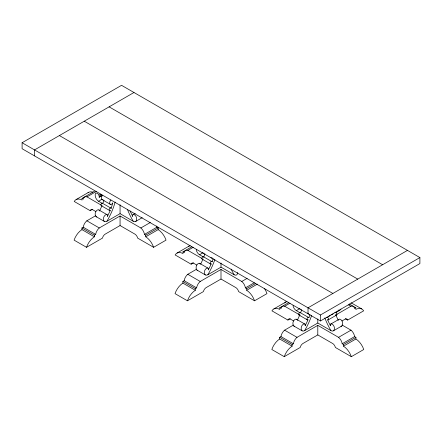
<?xml version="1.0" encoding="UTF-8"?>
<svg xmlns="http://www.w3.org/2000/svg" width="442" height="442" viewBox="0 0 442 442"><rect width="100%" height="100%" fill="white"/><g stroke="black" fill="none" stroke-linecap="round" stroke-linejoin="round"><path stroke-width="0.66" d="M103.958 200.287L102.903 203.502A1.442 0.834 -60 0 0 101.329 203.812A1.442 0.834 -60 0 0 101.345 205.718L109.633 210.502M96.853 216.912A4.856 2.807 -60 0 1 95.201 214.237L95.201 213.884A3.033 1.751 -60 0 1 96.312 210.972A3.033 1.751 -60 0 1 98.566 209.801L107.246 214.762A2.199 1.271 -60 0 1 107.406 216.453L110.367 210.282A1.442 0.834 -60 0 1 109.218 210.011A1.442 0.834 -60 0 1 109.964 208.204A1.442 0.834 -60 0 1 111.191 208.287L112.771 202.884A2.199 1.271 -60 0 1 111.329 204.392L110.837 204.469A3.033 1.751 -60 0 1 109.677 202.906A3.033 1.751 -60 0 1 110.887 200.005M202.629 259.189A1.442 0.834 -60 0 1 202.121 257.531A1.442 0.834 -60 0 1 203.839 256.99L204.895 253.774M197.789 270.405A4.856 2.807 -60 0 1 196.137 267.73L196.137 267.371A3.033 1.751 -60 0 1 197.243 264.465A3.033 1.751 -60 0 1 199.502 263.288L208.182 268.25A2.199 1.271 -60 0 1 208.342 269.946L211.304 263.775A1.442 0.834 -60 0 1 210.154 263.504A1.442 0.834 -60 0 1 210.9 261.697A1.442 0.834 -60 0 1 212.127 261.774L213.182 258.559M297.317 320.378L299.809 314.87A1.442 0.834 -60 0 1 298.659 314.599A1.442 0.834 -60 0 1 299.405 312.792A1.442 0.834 -60 0 1 300.632 312.875L301.687 309.66M294.582 326.284A4.856 2.807 -60 0 1 292.93 323.61L292.93 323.257A3.033 1.751 -60 0 1 294.035 320.345A3.033 1.751 -60 0 1 296.295 319.174L304.974 324.135A2.199 1.271 -60 0 1 305.135 325.826L308.096 319.654A1.442 0.834 -60 0 1 306.947 319.384A1.442 0.834 -60 0 1 307.693 317.577A1.442 0.834 -60 0 1 308.919 317.66L309.975 314.444M102.08 205.497L99.588 211.005M203.016 258.99L200.823 263.902M101.754 194.707L99.118 197.055A2.199 1.271 60 0 0 98.958 195.176L98.566 194.546A3.033 1.751 60 0 0 96.312 193.115A3.033 1.751 60 0 0 95.201 194.745L95.201 195.099A4.856 2.807 60 0 0 98.632 201.276L102.688 203.624M22.1 142.738L121.55 85.323L419.9 257.57L419.9 263.554L320.45 320.969L22.1 148.722L22.1 142.738L320.45 314.991L419.9 257.57M133.981 92.5L34.531 149.915L34.531 155.899M76.14 199.535L88.571 192.358M95.859 211.574L92.914 209.873A4.011 2.315 60 0 0 90.179 210.69L74.206 201.464A13.111 7.569 60 0 1 82.057 200.016L82.057 198.375L94.489 191.198M82.057 198.375L83.356 199.121A6.663 3.845 60 0 1 86.969 196.872L96.444 191.403M98.958 195.176L100.732 194.148M99.118 197.055L101.489 195.684M99.29 197.176L101.654 195.812M90.179 210.69L92.549 209.32M156.634 226.055A6.663 3.845 60 0 1 156.888 227.221L158.181 227.967L158.181 229.613A13.111 7.569 60 0 1 166.037 240.128L153.606 247.305L137.628 238.083A4.011 2.315 60 0 0 134.898 234.116L120.064 225.547L105.229 234.116A4.011 2.315 -60 0 0 102.5 238.083L86.521 247.305L74.09 240.128A13.111 7.569 -60 0 1 81.947 229.613L81.947 227.967L83.24 227.221A6.663 3.845 -60 0 1 86.859 220.796L95.759 215.657M107.246 214.762L106.853 214.585A3.033 1.751 -60 0 0 104.599 215.757A3.033 1.751 -60 0 0 103.489 218.668L103.489 219.022A4.856 2.807 -60 0 0 106.92 221.243L120.064 213.652L133.208 221.243A4.856 2.807 60 0 0 136.639 219.022L136.639 218.668A3.033 1.751 60 0 0 135.534 215.757A3.033 1.751 60 0 0 133.274 214.585L132.882 214.762A2.199 1.271 60 0 0 132.722 216.453L130.02 210.906M81.947 227.967L94.378 235.144L95.671 234.398A6.663 3.845 -60 0 1 99.29 227.973L120.064 215.978L140.838 227.973A6.663 3.845 60 0 1 144.457 234.398L145.75 235.144L158.181 227.967M132.882 214.762L135.252 213.398M135.711 221.442L142.219 217.679M140.838 227.973L150.313 222.508M144.457 234.398L156.888 227.221M153.606 247.305A13.111 7.569 60 0 0 145.75 236.79L158.181 229.613M177.076 253.028L189.507 245.851M196.789 265.062L193.85 263.366A4.011 2.315 60 0 0 191.115 264.178L175.142 254.957A13.111 7.569 60 0 1 182.994 253.509L182.994 251.863L191.878 246.735M182.994 251.863L184.292 252.614A6.663 3.845 60 0 1 187.905 250.365L193.237 247.288M191.115 264.178L193.486 262.813M264.415 288.477A13.111 7.569 60 0 1 266.974 293.621L254.542 300.798L238.564 291.571A4.011 2.315 60 0 0 235.835 287.604L221 279.04L206.165 287.604A4.011 2.315 -60 0 0 203.436 291.571L187.458 300.798L175.026 293.621A13.111 7.569 -60 0 1 182.883 283.101L182.883 281.46L184.176 280.709A6.663 3.845 -60 0 1 187.795 274.289L196.696 269.145M208.182 268.25L207.79 268.073A3.033 1.751 -60 0 0 205.53 269.25A3.033 1.751 -60 0 0 204.425 272.156L204.425 272.515A4.856 2.807 -60 0 0 207.856 274.731L221 267.145L234.144 274.731A4.856 2.807 60 0 0 237.575 272.515M182.883 281.46L195.314 288.637L196.607 287.886A6.663 3.845 -60 0 1 200.226 281.466L221 269.471L241.774 281.466A6.663 3.845 60 0 1 245.393 287.886L246.686 288.637L255.564 283.51M241.774 281.466L247.106 278.388M245.393 287.886L254.272 282.764M254.542 300.798A13.111 7.569 60 0 0 246.686 290.278L257.343 284.129M273.869 308.908L286.3 301.731M293.582 320.947L290.643 319.246A4.011 2.315 60 0 0 287.908 320.063L271.935 310.837A13.111 7.569 60 0 1 279.786 309.389L279.786 307.748L288.67 302.621M279.786 307.748L281.084 308.494A6.663 3.845 60 0 1 284.698 306.245L290.029 303.168M407.469 250.393L308.019 307.814L308.019 313.792M287.908 320.063L290.278 318.693M342.097 325.03L350.998 330.168A6.663 3.845 60 0 1 354.617 336.594L355.909 337.34L355.909 338.986A13.111 7.569 60 0 1 363.766 349.5L351.335 356.677L335.356 347.456A4.011 2.315 60 0 0 332.627 343.484L317.792 334.92L302.958 343.484A4.011 2.315 -60 0 0 300.228 347.456L284.25 356.677L271.819 349.5A13.111 7.569 -60 0 1 279.675 338.986L279.675 337.34L280.968 336.594A6.663 3.845 -60 0 1 284.587 330.168L293.488 325.03M328.439 316.632L330.213 315.61M331.401 314.925L333.174 313.897M304.974 324.135L304.582 323.958A3.033 1.751 -60 0 0 302.322 325.13A3.033 1.751 -60 0 0 301.217 328.041L301.217 328.395A4.856 2.807 -60 0 0 304.648 330.616L317.792 323.025L330.936 330.616A4.856 2.807 60 0 0 334.367 328.395L334.367 328.041A3.033 1.751 60 0 0 333.257 325.13A3.033 1.751 60 0 0 331.003 323.958L330.61 324.135A2.199 1.271 60 0 0 330.45 325.826L327.489 319.654A1.442 0.834 60 0 0 328.638 319.384A1.442 0.834 60 0 0 327.892 317.577A1.442 0.834 60 0 0 326.666 317.66M335.749 312.66L339.224 310.649A4.856 2.807 -60 0 0 341.003 309.057M279.675 337.34L292.107 344.517L293.4 343.771A6.663 3.845 -60 0 1 297.018 337.345L317.792 325.351L338.566 337.345A6.663 3.845 60 0 1 342.185 343.771L343.478 344.517L355.909 337.34M335.539 315.107L350.887 306.245A6.663 3.845 -60 0 1 354.501 308.494L355.799 307.748L355.799 309.389A13.111 7.569 -60 0 1 363.65 310.837L347.677 320.063A4.011 2.315 -60 0 0 344.942 319.246L341.998 320.947M328.224 319.875L336.511 315.091M330.61 324.135L339.29 319.174A3.033 1.751 60 0 1 341.544 320.345A3.033 1.751 60 0 1 342.655 323.257L342.655 323.61A4.856 2.807 60 0 1 341.003 326.284M333.439 330.815L341.727 326.03M338.566 337.345L350.998 330.168M342.185 343.771L354.617 336.594M351.335 356.677A13.111 7.569 60 0 0 343.478 346.163L355.909 338.986M103.041 199.607L102.55 199.685A3.033 1.751 -60 0 1 101.389 198.121A3.033 1.751 -60 0 1 102.599 195.22M203.977 253.1L203.486 253.172A3.033 1.751 -60 0 1 202.458 252.432M212.265 257.885L211.773 257.957A3.033 1.751 -60 0 1 210.989 257.614M308.698 313.82L308.566 313.842A3.033 1.751 -60 0 1 307.538 313.096M109.119 106.853L382.606 264.747M84.256 121.207L357.744 279.106M351.058 302.759L361.716 308.908M59.394 135.561L332.881 293.46M349.285 303.986L355.799 307.748M348.517 304.881L350.887 306.245M345.307 318.693L347.677 320.063M203.839 256.99L212.127 261.774M300.632 312.875L308.919 317.66M196.209 249.702A4.856 2.807 60 0 0 199.569 254.769L203.624 257.111M293.002 305.588A4.856 2.807 60 0 0 296.361 310.649L299.836 312.66M102.113 199.591L110.401 204.375M187.905 250.365L202.077 258.542M284.698 306.245L300.046 315.107M202.281 259.211L210.569 263.996M299.074 315.091L307.361 319.875M103.5 203.845L111.191 208.287M86.969 196.872L101.141 205.055M197.066 270.145L205.353 274.93M293.858 326.03L302.146 330.815M96.129 216.657L104.417 221.442M187.795 274.289L200.226 281.466M284.587 330.168L297.018 337.345M86.859 220.796L99.29 227.973M184.176 280.709L196.607 287.886M280.968 336.594L293.4 343.771M182.883 283.101L195.314 290.278A13.111 7.569 -60 0 0 187.458 300.798M279.675 338.986L292.107 346.163A13.111 7.569 -60 0 0 284.25 356.677M83.24 227.221L95.671 234.398M81.947 229.613L94.378 236.79A13.111 7.569 -60 0 0 86.521 247.305M338.268 320.378L335.776 314.87A1.442 0.834 60 0 0 336.926 314.599A1.442 0.834 60 0 0 336.18 312.792A1.442 0.834 60 0 0 334.953 312.875M343.478 344.517L343.478 346.163M320.45 314.991L320.45 320.969M317.792 318.914L317.792 323.025M317.792 325.351L317.792 334.92M292.107 344.517L292.107 346.163M246.686 288.637L246.686 290.278M221 263.029L221 267.145M221 269.471L221 279.04M195.314 288.637L195.314 290.278M145.75 235.144L145.75 236.79M120.064 204.74L120.064 213.652M120.064 215.978L120.064 225.547M94.378 235.144L94.378 236.79M311.687 315.301A47.78 27.586 -60 0 1 304.648 330.616M300.278 309.057A3.033 1.751 -60 0 1 299.251 308.312M339.224 310.649A47.78 27.586 -60 0 1 338.163 310.03M299.405 308.538A47.78 27.586 60 0 1 296.361 310.649M330.936 330.616A47.78 27.586 60 0 1 324.826 317.903M284.758 303.057A13.111 7.569 60 0 1 286.924 301.466M296.687 319.351A2.199 1.271 -60 0 1 296.88 319.649M338.705 319.649A2.199 1.271 60 0 1 338.898 319.351M214.895 259.421A47.78 27.586 -60 0 1 207.856 274.731M202.613 252.658A47.78 27.586 60 0 1 199.569 254.769M234.144 274.731A47.78 27.586 60 0 1 231.1 269.106M188.425 246.647A13.111 7.569 60 0 1 190.132 245.586M199.894 263.465A2.199 1.271 -60 0 1 200.182 264.167M115.141 202.044A47.78 27.586 -60 0 1 106.92 221.243M101.677 199.165A47.78 27.586 60 0 1 98.632 201.276M133.208 221.243A47.78 27.586 60 0 1 127.594 209.828M88.002 192.718A13.111 7.569 60 0 1 92.864 192.165M98.958 209.978A2.199 1.271 -60 0 1 99.152 210.276"/></g></svg>
